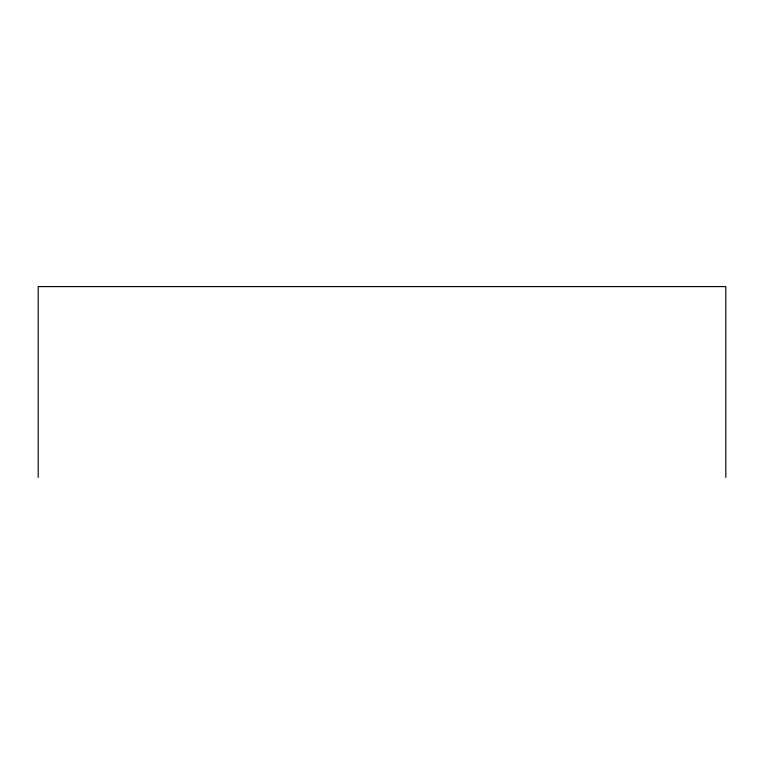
<?xml version="1.0" encoding="UTF-8"?>
<svg xmlns="http://www.w3.org/2000/svg" width="764" height="764" viewBox="0 0 764 764"><rect width="100%" height="100%" fill="white"/><g stroke="black" fill="none" stroke-linecap="round" stroke-linejoin="round"><path stroke-width="1.15" d="M725.8 477.404L725.8 286.596L38.2 286.596L38.2 477.404"/></g></svg>
